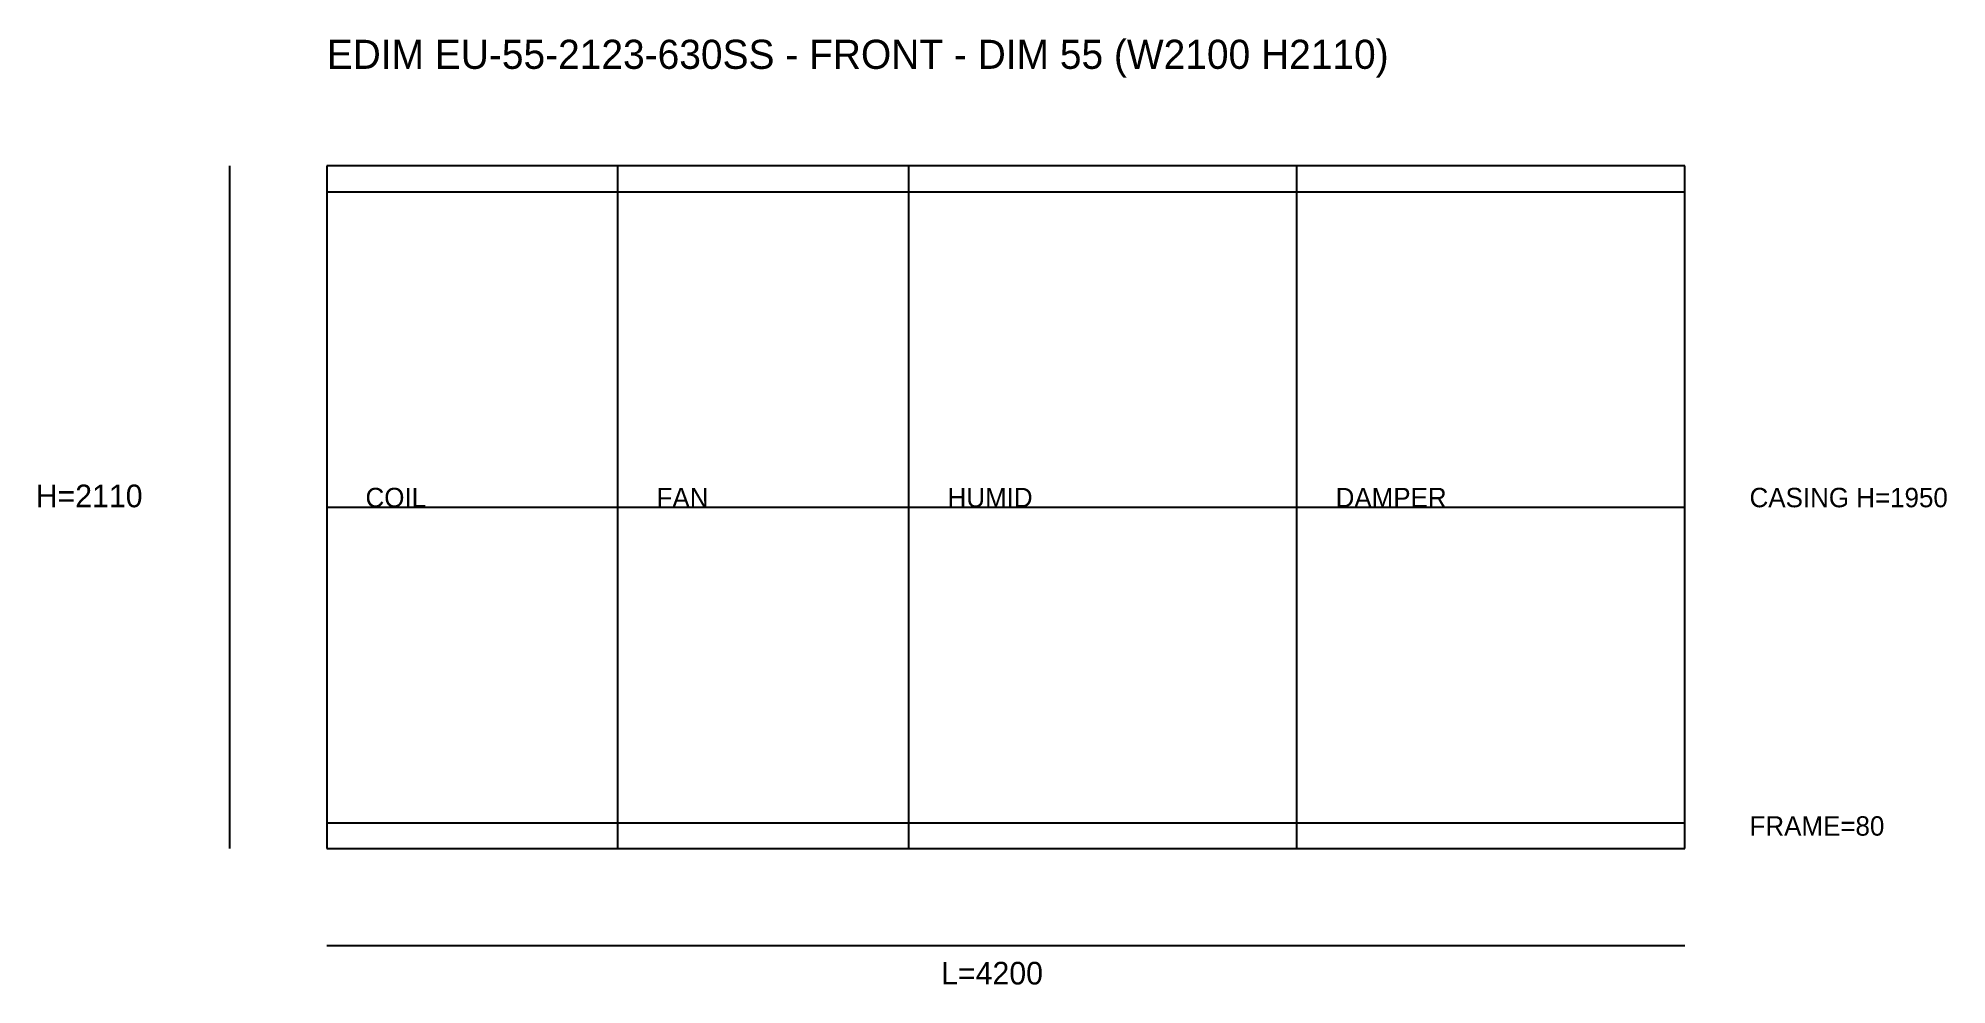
# Model space of a CAD drawing. Header units: millimetres. Extents: x -892 to 5010, y -421 to 2505.
import ezdxf

# ---------------------------------------------------------------- set-up
doc = ezdxf.new("R2010")
doc.units = ezdxf.units.MM
for name, color, linetype in [('DIM', 1, 'CONTINUOUS'), ('OUTLINE', 7, 'CONTINUOUS'), ('SECTION', 3, 'CONTINUOUS'), ('TEXT', 5, 'CONTINUOUS')]:
    doc.layers.add(name, color=color, linetype=linetype)

msp = doc.modelspace()

# ---------------------------------------------------------------- linework, layer by layer
at = {"layer": 'DIM'}
for p, q in [((-300, 0), (-300, 2110)), ((0, 1055), (4200, 1055)), ((0, -300), (4200, -300))]:
    msp.add_line(p, q, dxfattribs=at)
at = {"layer": 'OUTLINE'}
for p, q in [((4200, 2110), (0, 2110)), ((0, 2110), (0, 0)), ((4200, 0), (4200, 2110)), ((0, 2030), (4200, 2030)), ((0, 80), (4200, 80)), ((0, 0), (4200, 0))]:
    msp.add_line(p, q, dxfattribs=at)
at = {"layer": 'SECTION'}
for p, q in [((900, 0), (900, 2110)), ((1800, 0), (1800, 2110)), ((3000, 0), (3000, 2110))]:
    msp.add_line(p, q, dxfattribs=at)

# ---------------------------------------------------------------- texts
at = {"layer": 'DIM'}
for s, p in [('CASING H=1950', (4400, 1055)), ('FRAME=80', (4400, 40))]:
    msp.add_text(s, height=60, dxfattribs=at).set_placement(p)
at = {"layer": 'TEXT'}
for s, height, p in [('EDIM EU-55-2123-630SS - FRONT - DIM 55 (W2100 H2110)', 90, (0, 2410)), ('H=2110', 70, (-900, 1055)), ('COIL', 60, (120, 1055)), ('FAN', 60, (1020, 1055)), ('HUMID', 60, (1920, 1055)), ('DAMPER', 60, (3120, 1055)), ('L=4200', 70, (1900, -420))]:
    msp.add_text(s, height=height, dxfattribs=at).set_placement(p)

doc.saveas('drawing.dxf')
